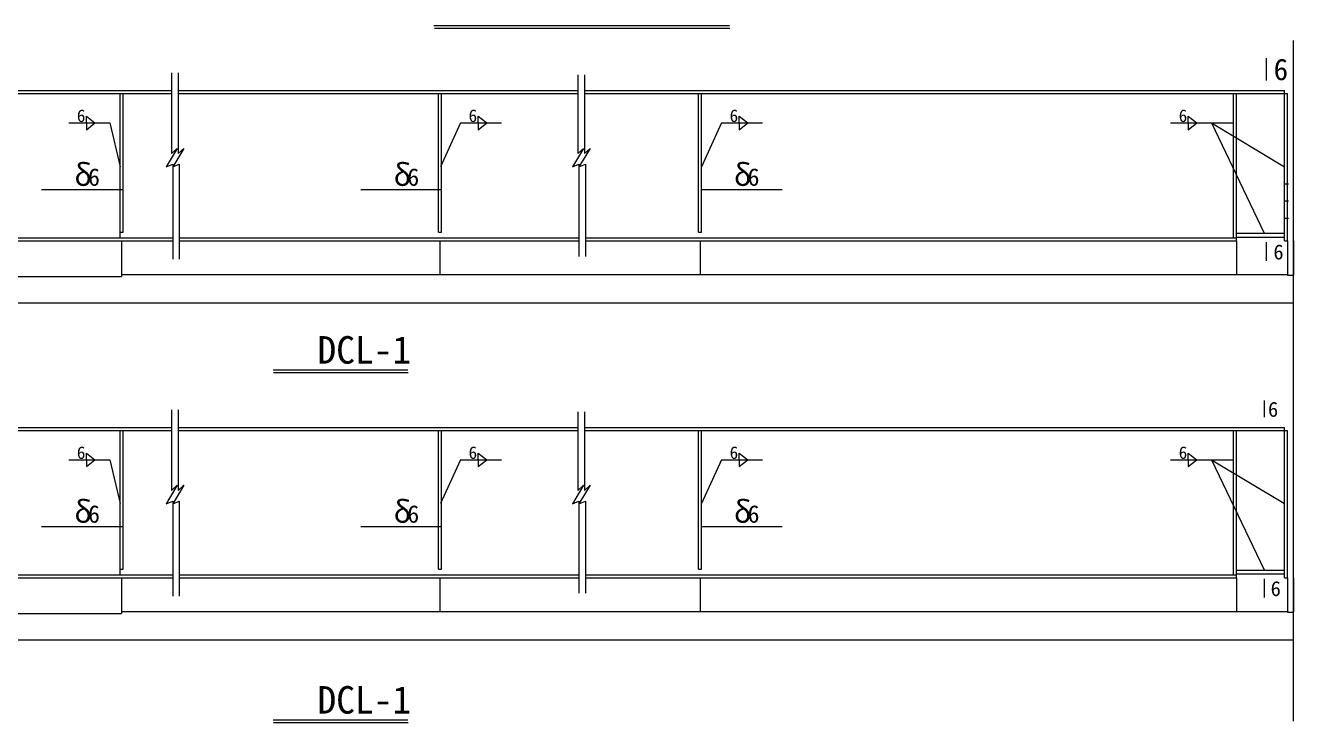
# Model space of a CAD drawing. Header units: metres. Extents: x 1551 to 37884, y 3562 to 29485.
# Drawn here: x 17589 to 37862, y 3562 to 14704 of the extents above; entities that cross this region are included whole.
import ezdxf

# ---------------------------------------------------------------- set-up
doc = ezdxf.new("R2010")
doc.units = ezdxf.units.M
for name, color, linetype in [('DOTE', 1, 'Continuous'), ('PUB_DIM', 3, 'Continuous'), ('PUB_TEXT', 7, 'Continuous'), ('屋面', 4, 'Continuous')]:
    doc.layers.add(name, color=color, linetype=linetype)
doc.dimstyles.get("Standard").update_dxf_attribs({"dimtxt": 2.5, "dimasz": 2.5, "dimexe": 1.25, "dimexo": 0.625, "dimtad": 1, "dimcen": 2.5, "dimazin": 3, "dimtfac": 1, "dimtmove": 0, "dimatfit": 3})

# ---------------------------------------------------------------- blocks, each defined once
blk = doc.blocks.new('_CLOSEDFILLED')
at = {"color": 0, "linetype": 'BYBLOCK'}
blk.add_solid([(-1, 0), (0, 0), (-1, 0)], dxfattribs=at)
blk = doc.blocks.new('*D16')
for p, q in [((10586.57, 5877.66), (10586.57, 5307.21)), ((19128.57, 5877.66), (19128.57, 5307.21)), ((10586.82, 5307.21), (14855.57, 5307.21)), ((14859.57, 5307.21), (19128.32, 5307.21))]:
    blk.add_line(p, q)
at = {"layer": 'Defpoints'}
for p in [(10586.57, 5877.66), (19128.57, 5877.66), (10586.57, 5307.21)]:
    blk.add_point(p, dxfattribs=at)
at = {"layer": 'PUB_DIM', "xscale": 0.25, "yscale": 0.25, "rotation": 180}
blk.add_blockref('_CLOSEDFILLED', (10586.57, 5307.21), dxfattribs=at)
at = {"layer": 'PUB_DIM', "xscale": 0.25, "yscale": 0.25}
blk.add_blockref('_CLOSEDFILLED', (19128.57, 5307.21), dxfattribs=at)
at = {"layer": 'PUB_DIM', "insert": (14857.57, 5307.21), "char_height": 1, "attachment_point": 5}
blk.add_mtext('1425', dxfattribs=at)
blk = doc.blocks.new('*D17')
for p, q in [((19128.57, 5877.66), (19128.57, 5337.21)), ((24216.57, 5877.66), (24216.57, 5337.21)), ((19128.82, 5337.21), (21670.57, 5337.21)), ((21674.57, 5337.21), (24216.32, 5337.21))]:
    blk.add_line(p, q)
at = {"layer": 'Defpoints'}
for p in [(19128.57, 5877.66), (24216.57, 5877.66), (19128.57, 5337.21)]:
    blk.add_point(p, dxfattribs=at)
at = {"layer": 'PUB_DIM', "xscale": 0.25, "yscale": 0.25, "rotation": 180}
blk.add_blockref('_CLOSEDFILLED', (19128.57, 5337.21), dxfattribs=at)
at = {"layer": 'PUB_DIM', "xscale": 0.25, "yscale": 0.25}
blk.add_blockref('_CLOSEDFILLED', (24216.57, 5337.21), dxfattribs=at)
at = {"layer": 'PUB_DIM', "insert": (21672.57, 5337.21), "char_height": 1, "attachment_point": 5}
blk.add_mtext('1425', dxfattribs=at)
blk = doc.blocks.new('*D18')
for p, q in [((24216.57, 5877.66), (24216.57, 5337.21)), ((28375.57, 5877.66), (28375.57, 5337.21)), ((24216.82, 5337.21), (26294.07, 5337.21)), ((26298.07, 5337.21), (28375.32, 5337.21))]:
    blk.add_line(p, q)
at = {"layer": 'Defpoints'}
for p in [(24216.57, 5877.66), (28375.57, 5877.66), (24216.57, 5337.21)]:
    blk.add_point(p, dxfattribs=at)
at = {"layer": 'PUB_DIM', "xscale": 0.25, "yscale": 0.25, "rotation": 180}
blk.add_blockref('_CLOSEDFILLED', (24216.57, 5337.21), dxfattribs=at)
at = {"layer": 'PUB_DIM', "xscale": 0.25, "yscale": 0.25}
blk.add_blockref('_CLOSEDFILLED', (28375.57, 5337.21), dxfattribs=at)
at = {"layer": 'PUB_DIM', "insert": (26296.07, 5337.21), "char_height": 1, "attachment_point": 5}
blk.add_mtext('1425', dxfattribs=at)
blk = doc.blocks.new('*D19')
for p, q in [((28375.57, 5877.66), (28375.57, 5337.21)), ((36949.57, 5877.66), (36949.57, 5337.21)), ((28375.82, 5337.21), (32660.57, 5337.21)), ((32664.57, 5337.21), (36949.32, 5337.21))]:
    blk.add_line(p, q)
at = {"layer": 'Defpoints'}
for p in [(28375.57, 5877.66), (36949.57, 5877.66), (28375.57, 5337.21)]:
    blk.add_point(p, dxfattribs=at)
at = {"layer": 'PUB_DIM', "xscale": 0.25, "yscale": 0.25, "rotation": 180}
blk.add_blockref('_CLOSEDFILLED', (28375.57, 5337.21), dxfattribs=at)
at = {"layer": 'PUB_DIM', "xscale": 0.25, "yscale": 0.25}
blk.add_blockref('_CLOSEDFILLED', (36949.57, 5337.21), dxfattribs=at)
at = {"layer": 'PUB_DIM', "insert": (32662.57, 5337.21), "char_height": 1, "attachment_point": 5}
blk.add_mtext('1425', dxfattribs=at)
blk = doc.blocks.new('*D20')
for p, q in [((36949.57, 5877.66), (36949.57, 5337.21)), ((37765.57, 5877.66), (37765.57, 5337.21)), ((36949.82, 5337.21), (37356.07, 5337.21)), ((37359.07, 5337.21), (37765.32, 5337.21))]:
    blk.add_line(p, q)
at = {"layer": 'Defpoints'}
for p in [(36949.57, 5877.66), (37765.57, 5877.66), (36949.57, 5337.21)]:
    blk.add_point(p, dxfattribs=at)
at = {"layer": 'PUB_DIM', "xscale": 0.25, "yscale": 0.25, "rotation": 180}
blk.add_blockref('_CLOSEDFILLED', (36949.57, 5337.21), dxfattribs=at)
at = {"layer": 'PUB_DIM', "xscale": 0.25, "yscale": 0.25}
blk.add_blockref('_CLOSEDFILLED', (37765.57, 5337.21), dxfattribs=at)
at = {"layer": 'PUB_DIM', "insert": (37357.57, 5337.21), "char_height": 1, "attachment_point": 5}
blk.add_mtext('145', dxfattribs=at)
blk = doc.blocks.new('*D21')
for p, q in [((37765.57, 5877.66), (37765.57, 5325.76)), ((37859.39, 5877.66), (37859.39, 5325.76)), ((37765.82, 5325.76), (37811.98, 5325.76)), ((37812.98, 5325.76), (37859.14, 5325.76))]:
    blk.add_line(p, q)
at = {"layer": 'Defpoints'}
for p in [(37765.57, 5877.66), (37859.39, 5877.66), (37765.57, 5325.76)]:
    blk.add_point(p, dxfattribs=at)
at = {"layer": 'PUB_DIM', "xscale": 0.25, "yscale": 0.25, "rotation": 180}
blk.add_blockref('_CLOSEDFILLED', (37765.57, 5325.76), dxfattribs=at)
at = {"layer": 'PUB_DIM', "xscale": 0.25, "yscale": 0.25}
blk.add_blockref('_CLOSEDFILLED', (37859.39, 5325.76), dxfattribs=at)
at = {"layer": 'PUB_DIM', "insert": (37812.48, 5325.76), "char_height": 1, "attachment_point": 5}
blk.add_mtext('5', dxfattribs=at)
blk = doc.blocks.new('*D22')
for p, q in [((9585.39, 3583.58), (9585.39, 4883.58)), ((9585.64, 4883.58), (23721.39, 4883.58)), ((23725.39, 4883.58), (37861.14, 4883.58)), ((37861.39, 3583.58), (37861.39, 4883.58))]:
    blk.add_line(p, q)
at = {"layer": 'Defpoints'}
for p in [(9585.39, 4883.58), (9585.39, 3583.58), (37861.39, 3583.58)]:
    blk.add_point(p, dxfattribs=at)
at = {"layer": 'PUB_DIM', "xscale": 0.25, "yscale": 0.25, "rotation": 180}
blk.add_blockref('_CLOSEDFILLED', (9585.39, 4883.58), dxfattribs=at)
at = {"layer": 'PUB_DIM', "xscale": 0.25, "yscale": 0.25}
blk.add_blockref('_CLOSEDFILLED', (37861.39, 4883.58), dxfattribs=at)
at = {"layer": 'PUB_DIM', "insert": (23723.39, 4883.58), "char_height": 1, "attachment_point": 5}
blk.add_mtext('6000', dxfattribs=at)
blk = doc.blocks.new('*D29')
for p, q in [((19104.47, 6181.6), (19104.22, 6181.6)), ((19104.72, 6015.93), (19104.72, 6181.6)), ((19104.72, 5925.93), (19104.72, 6181.6)), ((19104.72, 6181.6), (19104.72, 6181.6)), ((19104.97, 6181.6), (19105.22, 6181.6))]:
    blk.add_line(p, q)
at = {"layer": 'Defpoints'}
for p in [(19104.72, 6181.6), (19104.72, 6015.93), (19104.72, 5925.93)]:
    blk.add_point(p, dxfattribs=at)
at = {"layer": 'PUB_DIM', "xscale": 0.25, "yscale": 0.25}
blk.add_blockref('_CLOSEDFILLED', (19104.72, 6181.6), dxfattribs=at)
at = {"layer": 'PUB_DIM', "xscale": 0.25, "yscale": 0.25, "rotation": 180}
blk.add_blockref('_CLOSEDFILLED', (19104.72, 6181.6), dxfattribs=at)
at = {"layer": 'PUB_DIM', "insert": (19104.72, 6182.725), "char_height": 1, "attachment_point": 5}
blk.add_mtext('15', dxfattribs=at)
blk = doc.blocks.new('*D30')
for p, q in [((9582.64, 11261.34), (9582.64, 10690.89)), ((19128.57, 11261.34), (19128.57, 10690.89)), ((9582.89, 10690.89), (14353.605, 10690.89)), ((14357.605, 10690.89), (19128.32, 10690.89))]:
    blk.add_line(p, q)
at = {"layer": 'Defpoints'}
for p in [(9582.64, 11261.34), (19128.57, 11261.34), (9582.64, 10690.89)]:
    blk.add_point(p, dxfattribs=at)
at = {"layer": 'PUB_DIM', "xscale": 0.25, "yscale": 0.25, "rotation": 180}
blk.add_blockref('_CLOSEDFILLED', (9582.64, 10690.89), dxfattribs=at)
at = {"layer": 'PUB_DIM', "xscale": 0.25, "yscale": 0.25}
blk.add_blockref('_CLOSEDFILLED', (19128.57, 10690.89), dxfattribs=at)
at = {"layer": 'PUB_DIM', "insert": (14355.605, 10690.89), "char_height": 1, "attachment_point": 5}
blk.add_mtext('1425', dxfattribs=at)
blk = doc.blocks.new('*D31')
for p, q in [((19128.57, 11261.34), (19128.57, 10720.89)), ((24216.57, 11261.34), (24216.57, 10720.89)), ((19128.82, 10720.89), (21670.57, 10720.89)), ((21674.57, 10720.89), (24216.32, 10720.89))]:
    blk.add_line(p, q)
at = {"layer": 'Defpoints'}
for p in [(19128.57, 11261.34), (24216.57, 11261.34), (19128.57, 10720.89)]:
    blk.add_point(p, dxfattribs=at)
at = {"layer": 'PUB_DIM', "xscale": 0.25, "yscale": 0.25, "rotation": 180}
blk.add_blockref('_CLOSEDFILLED', (19128.57, 10720.89), dxfattribs=at)
at = {"layer": 'PUB_DIM', "xscale": 0.25, "yscale": 0.25}
blk.add_blockref('_CLOSEDFILLED', (24216.57, 10720.89), dxfattribs=at)
at = {"layer": 'PUB_DIM', "insert": (21672.57, 10720.89), "char_height": 1, "attachment_point": 5}
blk.add_mtext('1425', dxfattribs=at)
blk = doc.blocks.new('*D32')
for p, q in [((24216.57, 11261.34), (24216.57, 10720.89)), ((28375.57, 11261.34), (28375.57, 10720.89)), ((24216.82, 10720.89), (26294.07, 10720.89)), ((26298.07, 10720.89), (28375.32, 10720.89))]:
    blk.add_line(p, q)
at = {"layer": 'Defpoints'}
for p in [(24216.57, 11261.34), (28375.57, 11261.34), (24216.57, 10720.89)]:
    blk.add_point(p, dxfattribs=at)
at = {"layer": 'PUB_DIM', "xscale": 0.25, "yscale": 0.25, "rotation": 180}
blk.add_blockref('_CLOSEDFILLED', (24216.57, 10720.89), dxfattribs=at)
at = {"layer": 'PUB_DIM', "xscale": 0.25, "yscale": 0.25}
blk.add_blockref('_CLOSEDFILLED', (28375.57, 10720.89), dxfattribs=at)
at = {"layer": 'PUB_DIM', "insert": (26296.07, 10720.89), "char_height": 1, "attachment_point": 5}
blk.add_mtext('1425', dxfattribs=at)
blk = doc.blocks.new('*D33')
for p, q in [((28375.57, 11261.34), (28375.57, 10720.89)), ((36949.57, 11261.34), (36949.57, 10720.89)), ((28375.82, 10720.89), (32660.57, 10720.89)), ((32664.57, 10720.89), (36949.32, 10720.89))]:
    blk.add_line(p, q)
at = {"layer": 'Defpoints'}
for p in [(28375.57, 11261.34), (36949.57, 11261.34), (28375.57, 10720.89)]:
    blk.add_point(p, dxfattribs=at)
at = {"layer": 'PUB_DIM', "xscale": 0.25, "yscale": 0.25, "rotation": 180}
blk.add_blockref('_CLOSEDFILLED', (28375.57, 10720.89), dxfattribs=at)
at = {"layer": 'PUB_DIM', "xscale": 0.25, "yscale": 0.25}
blk.add_blockref('_CLOSEDFILLED', (36949.57, 10720.89), dxfattribs=at)
at = {"layer": 'PUB_DIM', "insert": (32662.57, 10720.89), "char_height": 1, "attachment_point": 5}
blk.add_mtext('1425', dxfattribs=at)
blk = doc.blocks.new('*D34')
for p, q in [((36949.57, 11261.34), (36949.57, 10720.89)), ((37765.57, 11261.34), (37765.57, 10720.89)), ((36949.82, 10720.89), (37356.07, 10720.89)), ((37359.07, 10720.89), (37765.32, 10720.89))]:
    blk.add_line(p, q)
at = {"layer": 'Defpoints'}
for p in [(36949.57, 11261.34), (37765.57, 11261.34), (36949.57, 10720.89)]:
    blk.add_point(p, dxfattribs=at)
at = {"layer": 'PUB_DIM', "xscale": 0.25, "yscale": 0.25, "rotation": 180}
blk.add_blockref('_CLOSEDFILLED', (36949.57, 10720.89), dxfattribs=at)
at = {"layer": 'PUB_DIM', "xscale": 0.25, "yscale": 0.25}
blk.add_blockref('_CLOSEDFILLED', (37765.57, 10720.89), dxfattribs=at)
at = {"layer": 'PUB_DIM', "insert": (37357.57, 10720.89), "char_height": 1, "attachment_point": 5}
blk.add_mtext('145', dxfattribs=at)
blk = doc.blocks.new('*D35')
for p, q in [((37765.57, 11261.34), (37765.57, 10709.44)), ((37859.39, 11261.34), (37859.39, 10709.44)), ((37765.82, 10709.44), (37811.98, 10709.44)), ((37812.98, 10709.44), (37859.14, 10709.44))]:
    blk.add_line(p, q)
at = {"layer": 'Defpoints'}
for p in [(37765.57, 11261.34), (37859.39, 11261.34), (37765.57, 10709.44)]:
    blk.add_point(p, dxfattribs=at)
at = {"layer": 'PUB_DIM', "xscale": 0.25, "yscale": 0.25, "rotation": 180}
blk.add_blockref('_CLOSEDFILLED', (37765.57, 10709.44), dxfattribs=at)
at = {"layer": 'PUB_DIM', "xscale": 0.25, "yscale": 0.25}
blk.add_blockref('_CLOSEDFILLED', (37859.39, 10709.44), dxfattribs=at)
at = {"layer": 'PUB_DIM', "insert": (37812.48, 10709.44), "char_height": 1, "attachment_point": 5}
blk.add_mtext('5', dxfattribs=at)
blk = doc.blocks.new('*D36')
for p, q in [((9585.39, 8967.25), (9585.39, 10267.25)), ((9585.64, 10267.25), (23721.39, 10267.25)), ((23725.39, 10267.25), (37861.14, 10267.25)), ((37861.39, 8967.25), (37861.39, 10267.25))]:
    blk.add_line(p, q)
at = {"layer": 'Defpoints'}
for p in [(9585.39, 10267.25), (9585.39, 8967.25), (37861.39, 8967.25)]:
    blk.add_point(p, dxfattribs=at)
at = {"layer": 'PUB_DIM', "xscale": 0.25, "yscale": 0.25, "rotation": 180}
blk.add_blockref('_CLOSEDFILLED', (9585.39, 10267.25), dxfattribs=at)
at = {"layer": 'PUB_DIM', "xscale": 0.25, "yscale": 0.25}
blk.add_blockref('_CLOSEDFILLED', (37861.39, 10267.25), dxfattribs=at)
at = {"layer": 'PUB_DIM', "insert": (23723.39, 10267.25), "char_height": 1, "attachment_point": 5}
blk.add_mtext('5990', dxfattribs=at)
blk = doc.blocks.new('*D43')
for p, q in [((19104.47, 11565.28), (19104.22, 11565.28)), ((19104.72, 11399.6), (19104.72, 11565.28)), ((19104.72, 11309.6), (19104.72, 11565.28)), ((19104.72, 11565.28), (19104.72, 11565.28)), ((19104.97, 11565.28), (19105.22, 11565.28))]:
    blk.add_line(p, q)
at = {"layer": 'Defpoints'}
for p in [(19104.72, 11565.28), (19104.72, 11399.6), (19104.72, 11309.6)]:
    blk.add_point(p, dxfattribs=at)
at = {"layer": 'PUB_DIM', "xscale": 0.25, "yscale": 0.25}
blk.add_blockref('_CLOSEDFILLED', (19104.72, 11565.28), dxfattribs=at)
at = {"layer": 'PUB_DIM', "xscale": 0.25, "yscale": 0.25, "rotation": 180}
blk.add_blockref('_CLOSEDFILLED', (19104.72, 11565.28), dxfattribs=at)
at = {"layer": 'PUB_DIM', "insert": (19104.72, 11566.405), "char_height": 1, "attachment_point": 5}
blk.add_mtext('20', dxfattribs=at)

msp = doc.modelspace()

# ---------------------------------------------------------------- linework, layer by layer
for p, q in [((24127.89, 14656.48), (28849.83, 14656.48)), ((19927.86, 13943.47), (19927.86, 12654.19)), ((20033.59, 13943.47), (20033.59, 12654.19)), ((26422.28, 13911.82), (26422.28, 12654.19)), ((26528.01, 13911.82), (26528.01, 12654.19)), ((18564.74, 13143.8), (18564.74, 13251.61)), ((18564.74, 13251.61), (18701.24, 13143.8)), ((24826.81, 13143.8), (24826.81, 13251.61)), ((24826.81, 13251.61), (24963.32, 13143.8)), ((28999.33, 13143.8), (28999.33, 13251.61)), ((28999.33, 13251.61), (29135.84, 13143.8)), ((36177.06, 13143.8), (36177.06, 13251.61)), ((36177.06, 13251.61), (36313.57, 13143.8)), ((18281.51, 13143.78), (18937.27, 13143.78)), ((18564.74, 13143.76), (18564.74, 13035.95)), ((18564.74, 13035.95), (18701.24, 13143.76)), ((18939.83, 13143.78), (19105.07, 12445.14)), ((24543.59, 13143.78), (24222.99, 12445.14)), ((24543.59, 13143.78), (25199.35, 13143.78)), ((24826.81, 13143.76), (24826.81, 13035.95)), ((24826.81, 13035.95), (24963.32, 13143.76)), ((28716.1, 13143.78), (28395.51, 12445.14)), ((28716.1, 13143.78), (29371.86, 13143.78)), ((28999.33, 13143.76), (28999.33, 13035.95)), ((28999.33, 13035.95), (29135.84, 13143.76)), ((35893.84, 13143.78), (36901.35, 13143.78)), ((36177.06, 13143.76), (36177.06, 13035.95)), ((36177.06, 13035.95), (36313.57, 13143.76)), ((36549.6, 13143.78), (37718.17, 12445.14)), ((36549.6, 13143.78), (37392.51, 11385.23)), ((20014.52, 12738.67), (19838.3, 12442.98)), ((19927.86, 12654.19), (20014.52, 12738.67)), ((20120.25, 12738.67), (19944.03, 12442.98)), ((20033.59, 12654.19), (20120.25, 12738.67)), ((26508.94, 12738.67), (26332.72, 12442.98)), ((26422.28, 12654.19), (26508.94, 12738.67)), ((26614.67, 12738.67), (26438.45, 12442.98)), ((26528.01, 12654.19), (26614.67, 12738.67)), ((19838.3, 12442.98), (19944.03, 12485.22)), ((19944.03, 12485.22), (19944.03, 10965.4)), ((19944.03, 12442.98), (20049.76, 12485.22)), ((20049.76, 12485.22), (20049.76, 10965.4)), ((26332.72, 12442.98), (26438.45, 12485.22)), ((26438.45, 12485.22), (26438.45, 11012.86)), ((26438.45, 12442.98), (26544.18, 12485.22)), ((26544.18, 12485.22), (26544.18, 11012.86)), ((17846.83, 12081.26), (19142.06, 12081.26)), ((22950.07, 12081.26), (24245.3, 12081.26)), ((28389.37, 12081.26), (29684.6, 12081.26)), ((21555.15, 9154.06), (23707.91, 9154.06)), ((19927.86, 8559.79), (19927.86, 7270.51)), ((20033.59, 8559.79), (20033.59, 7270.51)), ((26422.28, 8528.14), (26422.28, 7270.51)), ((26528.01, 8528.14), (26528.01, 7270.51)), ((18281.51, 7760.1), (18937.27, 7760.1)), ((18564.74, 7760.12), (18564.74, 7867.93)), ((18564.74, 7867.93), (18701.24, 7760.12)), ((18564.74, 7760.08), (18564.74, 7652.27)), ((18564.74, 7652.27), (18701.24, 7760.08)), ((18939.83, 7760.1), (19105.07, 7061.46)), ((24543.59, 7760.1), (24222.99, 7061.46)), ((24543.59, 7760.1), (25199.35, 7760.1)), ((24826.81, 7760.12), (24826.81, 7867.93)), ((24826.81, 7867.93), (24963.32, 7760.12)), ((24826.81, 7760.08), (24826.81, 7652.27)), ((24826.81, 7652.27), (24963.32, 7760.08)), ((28716.1, 7760.1), (28395.51, 7061.46)), ((28716.1, 7760.1), (29371.86, 7760.1)), ((28999.33, 7760.12), (28999.33, 7867.93)), ((28999.33, 7867.93), (29135.84, 7760.12)), ((28999.33, 7760.08), (28999.33, 7652.27)), ((28999.33, 7652.27), (29135.84, 7760.08)), ((35893.84, 7760.1), (36901.35, 7760.1)), ((36177.06, 7760.12), (36177.06, 7867.93)), ((36177.06, 7867.93), (36313.57, 7760.12)), ((36177.06, 7760.08), (36177.06, 7652.27)), ((36177.06, 7652.27), (36313.57, 7760.08)), ((36549.6, 7760.1), (37718.17, 7061.46)), ((36549.6, 7760.1), (37392.51, 6001.55)), ((20014.52, 7354.99), (19838.3, 7059.3)), ((19927.86, 7270.51), (20014.52, 7354.99)), ((20120.25, 7354.99), (19944.03, 7059.3)), ((20033.59, 7270.51), (20120.25, 7354.99)), ((26508.94, 7354.99), (26332.72, 7059.3)), ((26422.28, 7270.51), (26508.94, 7354.99)), ((26614.67, 7354.99), (26438.45, 7059.3)), ((26528.01, 7270.51), (26614.67, 7354.99)), ((19838.3, 7059.3), (19944.03, 7101.54)), ((19944.03, 7101.54), (19944.03, 5581.72)), ((19944.03, 7059.3), (20049.76, 7101.54)), ((20049.76, 7101.54), (20049.76, 5581.72)), ((26332.72, 7059.3), (26438.45, 7101.54)), ((26438.45, 7101.54), (26438.45, 5629.19)), ((26438.45, 7059.3), (26544.18, 7101.54)), ((26544.18, 7101.54), (26544.18, 5629.19)), ((17846.83, 6697.58), (19142.06, 6697.58)), ((22950.07, 6697.58), (24245.3, 6697.58)), ((28389.37, 6697.58), (29684.6, 6697.58)), ((21555.15, 3561.76), (23707.91, 3561.76))]:
    msp.add_line(p, q)
for points in [[(24120.63, 14703.57), (28844.95, 14703.57)], [(37422.29, 14179.92), (37422.29, 13822.24)], [(37422.29, 11237.48), (37422.29, 10942.13)], [(21547.89, 9201.14), (23703.04, 9201.14)], [(37390.52, 8710.9), (37390.52, 8442.76)], [(37390.52, 5857.99), (37390.52, 5562.65)], [(21547.89, 3608.85), (23703.04, 3608.85)]]:
    msp.add_lwpolyline(points)
at = {"layer": 'DOTE'}
msp.add_line((37861.54, 4177.25), (37861.54, 14460.48), dxfattribs=at)
at = {"layer": '屋面'}
for p, q in [((9084.72, 13661.34), (19927.86, 13661.34)), ((9084.72, 13613.34), (19927.86, 13613.34)), ((19104.72, 11399.34), (19104.72, 13613.34)), ((19152.72, 11399.34), (19152.72, 13613.34)), ((20033.59, 13661.34), (26422.28, 13661.34)), ((20033.59, 13613.34), (26422.28, 13613.34)), ((24192.49, 11399.34), (24192.49, 13613.34)), ((24240.49, 11399.34), (24240.49, 13613.34)), ((26528.01, 13661.34), (37717.97, 13661.34)), ((26528.01, 13613.34), (37765.97, 13613.34)), ((28351.35, 11399.34), (28351.35, 13613.34)), ((28399.35, 11399.34), (28399.35, 13613.34)), ((36901.35, 11309.34), (36901.35, 13613.34)), ((36949.35, 11261.34), (36949.35, 13613.34)), ((37717.97, 11261.34), (37717.97, 13661.34)), ((37765.97, 11261.34), (37765.97, 13613.34)), ((19104.72, 11399.34), (19152.72, 11399.34)), ((24192.49, 11399.34), (24240.49, 11399.34)), ((28351.35, 11399.34), (28399.35, 11399.34)), ((36949.35, 11381.34), (37717.97, 11381.34)), ((9084.72, 11309.34), (19944.03, 11309.34)), ((9084.72, 11261.34), (19944.03, 11261.34)), ((20049.76, 11309.34), (26438.45, 11309.34)), ((20049.76, 11261.34), (26438.45, 11261.34)), ((26544.18, 11309.34), (36949.35, 11309.34)), ((26544.18, 11261.34), (36949.35, 11261.34)), ((36949.35, 11321.34), (37717.97, 11321.34)), ((37717.97, 11261.34), (37765.97, 11261.34)), ((9684.72, 8229.66), (19927.86, 8229.66)), ((9744.72, 8277.66), (19927.86, 8277.66)), ((19104.72, 6015.66), (19104.72, 8229.66)), ((19152.72, 6015.66), (19152.72, 8229.66)), ((20033.59, 8277.66), (26422.28, 8277.66)), ((20033.59, 8229.66), (26422.28, 8229.66)), ((24192.49, 6015.66), (24192.49, 8229.66)), ((24240.49, 6015.66), (24240.49, 8229.66)), ((26528.01, 8277.66), (37717.97, 8277.66)), ((26528.01, 8229.66), (37765.97, 8229.66)), ((28351.35, 6015.66), (28351.35, 8229.66)), ((28399.35, 6015.66), (28399.35, 8229.66)), ((36901.35, 5925.66), (36901.35, 8229.66)), ((36949.35, 5877.66), (36949.35, 8229.66)), ((37717.97, 5877.66), (37717.97, 8277.66)), ((37765.97, 5877.66), (37765.97, 8229.66)), ((10554.72, 5925.66), (19944.03, 5925.66)), ((19104.72, 6015.66), (19152.72, 6015.66)), ((20049.76, 5925.66), (26438.45, 5925.66)), ((24192.49, 6015.66), (24240.49, 6015.66)), ((26544.18, 5925.66), (36949.35, 5925.66)), ((28351.35, 6015.66), (28399.35, 6015.66)), ((36949.35, 5997.66), (37717.97, 5997.66)), ((36949.35, 5937.66), (37717.97, 5937.66)), ((10554.72, 5877.66), (19944.03, 5877.66)), ((20049.76, 5877.66), (26438.45, 5877.66)), ((26544.18, 5877.66), (36949.35, 5877.66)), ((37717.97, 5877.66), (37765.97, 5877.66))]:
    msp.add_line(p, q, dxfattribs=at)
for points in [[(37717.97, 12173.28), (37777.97, 12173.28)], [(37717.97, 11897.28), (37777.97, 11897.28)], [(37717.97, 11621.28), (37777.97, 11621.28)]]:
    msp.add_lwpolyline(points, dxfattribs=at)

# ---------------------------------------------------------------- texts
at = {"layer": 'PUB_TEXT'}
for s, height, p in [('6', 343.52, (37540.91, 13828.02)), ('6', 200, (18412.35, 13159.66)), ('6', 200, (24674.43, 13159.66)), ('6', 200, (28846.95, 13159.66)), ('6', 200, (36024.68, 13159.66)), ('δ', 350, (18369.72, 12139.48)), ('6', 280, (18590.83, 12139.48)), ('δ', 350, (23472.96, 12139.48)), ('6', 280, (23694.07, 12139.48)), ('δ', 350, (28912.27, 12139.48)), ('6', 280, (29133.37, 12139.48)), ('6', 240, (37537.84, 10962.91)), ('DCL-1', 440, (22258.87, 9297.86)), ('6', 240, (37452.01, 8448.54)), ('6', 200, (18412.35, 7775.98)), ('6', 200, (24674.43, 7775.98)), ('6', 200, (28846.95, 7775.98)), ('6', 200, (36024.68, 7775.98)), ('δ', 350, (18369.72, 6755.8)), ('δ', 350, (23472.96, 6755.8)), ('δ', 350, (28912.27, 6755.8)), ('6', 280, (18590.83, 6755.8)), ('6', 280, (23694.07, 6755.8)), ('6', 280, (29133.37, 6755.8)), ('6', 240, (37493.64, 5583.43)), ('DCL-1', 440, (22258.87, 3705.57))]:
    msp.add_text(s, height=height, dxfattribs=at).set_placement(p)

# ---------------------------------------------------------------- dimensions: what is measured, and where the dimension line sits
at = {"layer": 'PUB_DIM'}
for base, p1, p2, text, picture, middle in [((19104.72, 11565.28), (19104.72, 11399.6), (19104.72, 11309.6), '20', '*D43', (19104.72, 11566.405)), ((9582.64, 10690.89), (9582.64, 11261.34), (19128.57, 11261.34), '1425', '*D30', (14355.605, 10690.89)), ((19128.57, 10720.89), (19128.57, 11261.34), (24216.57, 11261.34), '1425', '*D31', (21672.57, 10720.89)), ((24216.57, 10720.89), (24216.57, 11261.34), (28375.57, 11261.34), '1425', '*D32', (26296.07, 10720.89)), ((28375.57, 10720.89), (28375.57, 11261.34), (36949.57, 11261.34), '1425', '*D33', (32662.57, 10720.89)), ((36949.57, 10720.89), (36949.57, 11261.34), (37765.57, 11261.34), '145', '*D34', (37357.57, 10720.89)), ((37765.57, 10709.44), (37765.57, 11261.34), (37859.39, 11261.34), '5', '*D35', (37812.48, 10709.44)), ((9585.39, 10267.25), (9585.39, 8967.25), (37861.39, 8967.25), '5990', '*D36', (23723.39, 10267.25)), ((19104.72, 6181.6), (19104.72, 6015.93), (19104.72, 5925.93), '15', '*D29', (19104.72, 6182.725)), ((10586.57, 5307.21), (10586.57, 5877.66), (19128.57, 5877.66), '1425', '*D16', (14857.57, 5307.21)), ((19128.57, 5337.21), (19128.57, 5877.66), (24216.57, 5877.66), '1425', '*D17', (21672.57, 5337.21)), ((24216.57, 5337.21), (24216.57, 5877.66), (28375.57, 5877.66), '1425', '*D18', (26296.07, 5337.21)), ((28375.57, 5337.21), (28375.57, 5877.66), (36949.57, 5877.66), '1425', '*D19', (32662.57, 5337.21)), ((36949.57, 5337.21), (36949.57, 5877.66), (37765.57, 5877.66), '145', '*D20', (37357.57, 5337.21)), ((37765.57, 5325.76), (37765.57, 5877.66), (37859.39, 5877.66), '5', '*D21', (37812.48, 5325.76)), ((9585.39, 4883.58), (9585.39, 3583.58), (37861.39, 3583.58), '6000', '*D22', (23723.39, 4883.58))]:
    dim = msp.add_linear_dim(base=base, p1=p1, p2=p2, text=text, dimstyle='Standard', dxfattribs=at)
    dim.commit()
    dim.dimension.update_dxf_attribs({"geometry": picture, "text_midpoint": middle})

doc.saveas('drawing.dxf')
